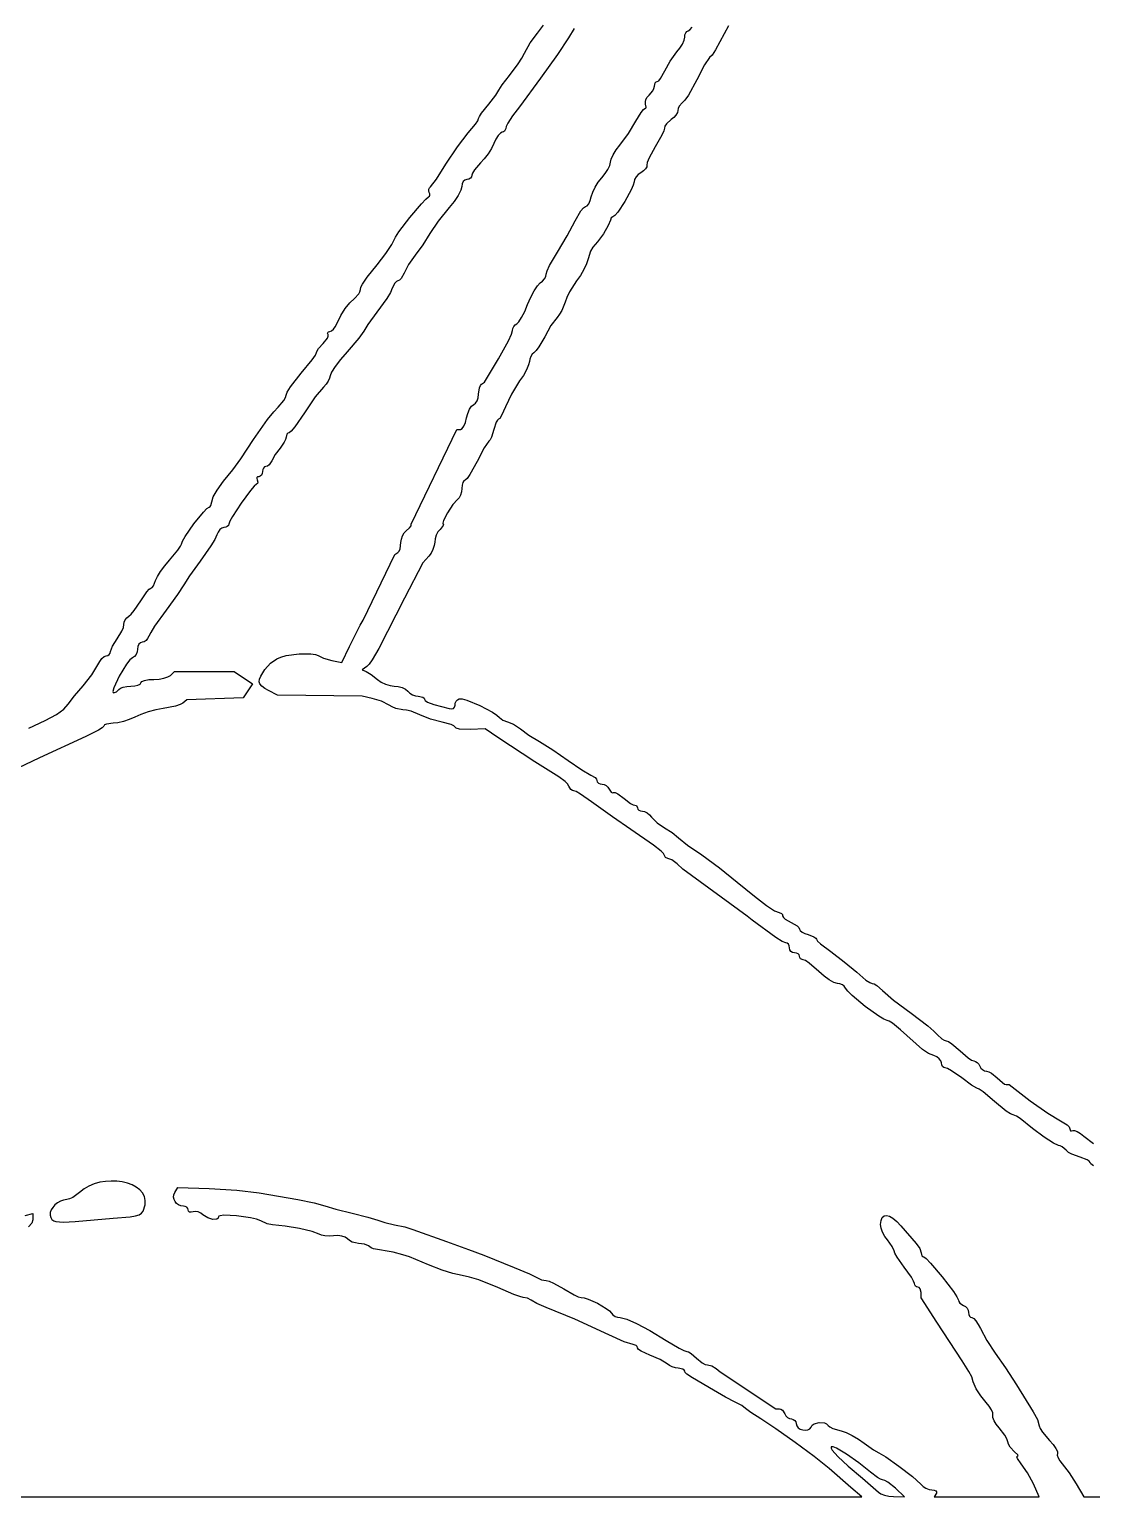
# Model space of a CAD drawing. Extents: x 49.4 to 149.4, y 52.5 to 152.5.
# Drawn here: x 85.95 to 101.08, y 52.46 to 73.35 of the extents above; entities that cross this region are included whole.
import ezdxf

# ---------------------------------------------------------------- set-up
doc = ezdxf.new("R2010")
doc.units = 0
doc.layers.add('LAYER_1', color=7, linetype='CONTINUOUS')

msp = doc.modelspace()

# ---------------------------------------------------------------- linework, layer by layer
at = {"layer": 'LAYER_1'}
for points in [[(93.71, 73.365), (93.626, 73.234), (93.472, 72.995), (93.231, 72.657), (92.928, 72.248), (92.831, 72.12), (92.762, 72.015), (92.741, 71.971), (92.733, 71.94), (92.718, 71.903), (92.702, 71.892), (92.683, 71.888), (92.658, 71.875), (92.627, 71.84), (92.595, 71.789), (92.565, 71.727), (92.529, 71.655), (92.482, 71.579), (92.428, 71.508), (92.376, 71.45), (92.289, 71.351), (92.263, 71.307), (92.253, 71.274), (92.247, 71.251), (92.231, 71.232), (92.208, 71.219), (92.18, 71.214), (92.152, 71.207), (92.129, 71.186), (92.114, 71.155), (92.108, 71.117), (92.094, 71.063), (92.055, 70.988), (91.998, 70.903), (91.928, 70.816), (91.773, 70.623), (91.655, 70.445), (91.555, 70.284), (91.446, 70.135), (91.351, 70.002), (91.287, 69.882), (91.243, 69.804), (91.22, 69.78), (91.198, 69.771), (91.178, 69.763), (91.156, 69.74), (91.119, 69.666), (91.091, 69.606), (91.041, 69.522), (90.899, 69.325), (90.768, 69.149), (90.713, 69.056), (90.643, 68.956), (90.474, 68.76), (90.381, 68.652), (90.304, 68.551), (90.253, 68.47), (90.233, 68.42), (90.225, 68.383), (90.205, 68.341), (90.176, 68.298), (90.14, 68.259), (90.022, 68.117), (89.869, 67.891), (89.73, 67.69), (89.679, 67.629), (89.649, 67.607), (89.632, 67.602), (89.619, 67.588), (89.607, 67.544), (89.6, 67.512), (89.581, 67.472), (89.52, 67.387), (89.45, 67.297), (89.401, 67.21), (89.364, 67.15), (89.341, 67.132), (89.32, 67.126), (89.3, 67.12), (89.285, 67.104), (89.274, 67.082), (89.27, 67.054), (89.266, 67.025), (89.255, 67.003), (89.239, 66.987), (89.219, 66.981), (89.201, 66.978), (89.191, 66.968), (89.189, 66.954), (89.195, 66.937), (89.204, 66.902), (89.198, 66.887), (89.186, 66.877), (89.153, 66.848), (89.1, 66.786), (88.967, 66.604), (88.843, 66.417), (88.804, 66.347), (88.789, 66.308), (88.784, 66.289), (88.769, 66.274), (88.747, 66.264), (88.72, 66.26), (88.691, 66.251), (88.662, 66.228), (88.637, 66.194), (88.619, 66.152), (88.59, 66.089), (88.536, 65.997), (88.383, 65.779), (88.23, 65.571), (88.148, 65.442), (88.061, 65.306), (87.897, 65.081), (87.735, 64.853), (87.679, 64.764), (87.651, 64.709), (87.635, 64.676), (87.612, 64.649), (87.585, 64.631), (87.557, 64.624), (87.531, 64.617), (87.51, 64.596), (87.496, 64.565), (87.49, 64.527), (87.485, 64.487), (87.47, 64.45), (87.448, 64.421), (87.421, 64.403), (87.383, 64.372), (87.335, 64.311), (87.23, 64.141), (87.153, 63.977), (87.14, 63.923), (87.142, 63.908), (87.15, 63.903), (87.191, 63.917), (87.226, 63.951), (87.249, 63.97), (87.288, 63.985), (87.34, 63.995), (87.397, 63.999), (87.452, 64.003), (87.497, 64.013), (87.527, 64.029), (87.538, 64.047), (87.553, 64.066), (87.592, 64.081), (87.65, 64.092), (87.721, 64.095), (87.797, 64.1), (87.867, 64.112), (87.924, 64.13), (87.96, 64.152), (88.016, 64.208), (88.866, 64.206), (89.129, 64.034), (88.995, 63.832), (88.192, 63.802), (88.137, 63.757), (88.098, 63.736), (88.031, 63.715), (87.855, 63.68), (87.753, 63.66), (87.643, 63.631), (87.538, 63.596), (87.453, 63.559), (87.374, 63.525), (87.29, 63.496), (87.209, 63.477), (87.143, 63.47), (87.049, 63.458), (87.02, 63.446), (87.009, 63.43), (86.989, 63.406), (86.935, 63.37), (86.757, 63.28), (86.095, 62.977), (85.687, 62.784)], [(85.941, 63.402), (86.177, 63.51), (86.337, 63.596), (86.441, 63.669), (86.504, 63.74), (86.595, 63.86), (86.719, 64.005), (86.841, 64.159), (86.926, 64.3), (86.954, 64.351), (86.985, 64.393), (87.017, 64.422), (87.045, 64.432), (87.069, 64.437), (87.088, 64.45), (87.101, 64.469), (87.107, 64.492), (87.135, 64.57), (87.202, 64.673), (87.269, 64.782), (87.289, 64.833), (87.297, 64.875), (87.303, 64.909), (87.317, 64.944), (87.339, 64.973), (87.365, 64.995), (87.4, 65.024), (87.444, 65.075), (87.538, 65.214), (87.624, 65.341), (87.659, 65.38), (87.682, 65.394), (87.699, 65.403), (87.717, 65.426), (87.749, 65.502), (87.773, 65.559), (87.818, 65.633), (87.878, 65.714), (87.946, 65.794), (88.066, 65.937), (88.102, 65.991), (88.116, 66.023), (88.131, 66.064), (88.171, 66.132), (88.295, 66.31), (88.429, 66.475), (88.48, 66.528), (88.511, 66.548), (88.525, 66.555), (88.537, 66.571), (88.549, 66.626), (88.567, 66.693), (88.624, 66.791), (88.717, 66.919), (88.847, 67.078), (88.96, 67.235), (89.144, 67.511), (89.343, 67.795), (89.43, 67.905), (89.493, 67.973), (89.573, 68.065), (89.598, 68.108), (89.607, 68.142), (89.624, 68.188), (89.67, 68.262), (89.823, 68.457), (89.976, 68.645), (90.023, 68.712), (90.04, 68.749), (90.047, 68.774), (90.068, 68.806), (90.135, 68.88), (90.194, 68.953), (90.207, 68.985), (90.204, 69.008), (90.198, 69.024), (90.201, 69.037), (90.212, 69.046), (90.23, 69.05), (90.254, 69.058), (90.281, 69.081), (90.307, 69.116), (90.329, 69.158), (90.386, 69.276), (90.448, 69.376), (90.513, 69.458), (90.581, 69.521), (90.64, 69.584), (90.658, 69.617), (90.665, 69.646), (90.673, 69.679), (90.694, 69.724), (90.763, 69.824), (90.905, 69.997), (91.027, 70.159), (91.113, 70.287), (91.146, 70.356), (91.164, 70.395), (91.214, 70.469), (91.368, 70.671), (91.533, 70.868), (91.596, 70.935), (91.634, 70.966), (91.648, 70.976), (91.655, 70.992), (91.654, 71.011), (91.645, 71.031), (91.637, 71.053), (91.638, 71.075), (91.647, 71.095), (91.664, 71.111), (91.748, 71.218), (91.883, 71.431), (92.047, 71.681), (92.201, 71.878), (92.305, 72.004), (92.337, 72.052), (92.348, 72.081), (92.36, 72.111), (92.391, 72.16), (92.493, 72.289), (92.595, 72.415), (92.637, 72.489), (92.681, 72.564), (92.787, 72.695), (92.912, 72.86), (92.964, 72.944), (93, 73.015), (93.08, 73.159), (93.186, 73.297), (93.274, 73.412)], [(101.102, 57.165), (101.066, 57.195), (101.054, 57.216), (101.043, 57.234), (101.013, 57.254), (100.913, 57.289), (100.797, 57.331), (100.749, 57.359), (100.715, 57.389), (100.659, 57.437), (100.629, 57.452), (100.604, 57.458), (100.532, 57.491), (100.401, 57.577), (100.236, 57.699), (100.058, 57.842), (100.005, 57.876), (99.957, 57.891), (99.923, 57.906), (99.862, 57.947), (99.695, 58.083), (99.531, 58.219), (99.473, 58.26), (99.443, 58.275), (99.365, 58.318), (99.227, 58.42), (99.082, 58.522), (99.026, 58.553), (98.991, 58.564), (98.971, 58.569), (98.954, 58.584), (98.942, 58.606), (98.938, 58.633), (98.93, 58.662), (98.906, 58.692), (98.872, 58.717), (98.83, 58.736), (98.755, 58.767), (98.67, 58.824), (98.355, 59.105), (98.241, 59.198), (98.195, 59.227), (98.165, 59.237), (98.12, 59.254), (98.046, 59.298), (97.853, 59.437), (97.668, 59.591), (97.604, 59.654), (97.573, 59.697), (97.555, 59.724), (97.527, 59.746), (97.493, 59.761), (97.456, 59.766), (97.407, 59.78), (97.341, 59.816), (97.267, 59.869), (97.192, 59.935), (97.055, 60.054), (97.002, 60.09), (96.968, 60.103), (96.933, 60.117), (96.922, 60.133), (96.918, 60.151), (96.912, 60.17), (96.897, 60.185), (96.874, 60.196), (96.846, 60.199), (96.818, 60.205), (96.795, 60.221), (96.779, 60.243), (96.774, 60.271), (96.77, 60.299), (96.759, 60.322), (96.742, 60.338), (96.722, 60.344), (96.671, 60.361), (96.58, 60.417), (96.245, 60.665), (96.172, 60.721), (95.258, 61.391), (95.174, 61.468), (95.101, 61.523), (95.042, 61.546), (95.008, 61.559), (94.994, 61.589), (94.982, 61.614), (94.948, 61.65), (94.838, 61.734), (94.513, 61.956), (94.255, 62.136), (93.957, 62.352), (93.797, 62.462), (93.737, 62.496), (93.703, 62.508), (93.683, 62.513), (93.663, 62.528), (93.631, 62.576), (93.612, 62.608), (93.579, 62.643), (93.49, 62.708), (93.15, 62.92), (92.623, 63.267), (92.441, 63.389), (92.226, 63.381), (92.075, 63.388), (92.029, 63.4), (92.012, 63.415), (91.997, 63.434), (91.959, 63.454), (91.831, 63.488), (91.663, 63.53), (91.513, 63.59), (91.385, 63.641), (91.323, 63.657), (91.271, 63.662), (91.17, 63.682), (91.118, 63.703), (91.072, 63.728), (90.963, 63.784), (90.833, 63.825), (90.689, 63.856), (89.486, 63.868), (89.354, 63.935), (89.303, 63.966), (89.261, 64), (89.232, 64.033), (89.222, 64.062), (89.228, 64.099), (89.245, 64.142), (89.304, 64.236), (89.385, 64.325), (89.473, 64.39), (89.532, 64.413), (89.609, 64.433), (89.791, 64.458), (89.96, 64.459), (90.023, 64.451), (90.063, 64.435), (90.14, 64.398), (90.256, 64.366), (90.4, 64.336), (90.509, 64.564), (90.66, 64.865), (90.702, 64.937), (91.156, 65.875), (91.199, 65.902), (91.216, 65.922), (91.229, 65.955), (91.242, 66.044), (91.248, 66.093), (91.263, 66.14), (91.286, 66.181), (91.314, 66.209), (91.365, 66.252), (91.386, 66.284), (91.386, 66.308), (92.036, 67.652), (92.091, 67.653), (92.114, 67.667), (92.138, 67.702), (92.16, 67.755), (92.176, 67.818), (92.194, 67.884), (92.219, 67.942), (92.248, 67.986), (92.278, 68.009), (92.305, 68.029), (92.328, 68.063), (92.343, 68.107), (92.348, 68.155), (92.361, 68.247), (92.374, 68.281), (92.391, 68.3), (92.433, 68.326), (92.631, 68.66), (92.771, 68.917), (92.814, 69.011), (92.829, 69.065), (92.834, 69.094), (92.847, 69.122), (92.866, 69.144), (92.89, 69.159), (92.92, 69.188), (92.96, 69.25), (93.004, 69.335), (93.046, 69.435), (93.09, 69.538), (93.139, 69.629), (93.186, 69.701), (93.226, 69.741), (93.259, 69.768), (93.286, 69.8), (93.304, 69.835), (93.31, 69.868), (93.323, 69.915), (93.357, 69.99), (93.47, 70.181), (93.611, 70.41), (93.723, 70.624), (93.804, 70.768), (93.841, 70.812), (93.87, 70.828), (93.893, 70.84), (93.916, 70.87), (93.936, 70.915), (93.952, 70.969), (93.972, 71.033), (94.007, 71.106), (94.052, 71.178), (94.102, 71.24), (94.149, 71.299), (94.188, 71.359), (94.215, 71.416), (94.224, 71.46), (94.235, 71.506), (94.264, 71.568), (94.306, 71.637), (94.358, 71.705), (94.48, 71.87), (94.586, 72.044), (94.662, 72.171), (94.694, 72.21), (94.715, 72.224), (94.727, 72.229), (94.733, 72.243), (94.726, 72.289), (94.722, 72.319), (94.73, 72.352), (94.748, 72.386), (94.775, 72.415), (94.828, 72.478), (94.844, 72.512), (94.85, 72.543), (94.862, 72.59), (94.875, 72.604), (94.892, 72.609), (94.913, 72.621), (94.94, 72.653), (94.997, 72.76), (95.074, 72.902), (95.171, 73.032), (95.214, 73.086), (95.25, 73.143), (95.274, 73.197), (95.282, 73.241), (95.286, 73.276), (95.297, 73.304), (95.312, 73.323), (95.331, 73.331), (95.356, 73.345), (95.387, 73.386)], [(95.907, 73.404), (95.719, 73.06), (95.671, 72.987), (95.636, 72.951), (95.565, 72.846), (95.453, 72.633), (95.334, 72.418), (95.284, 72.344), (95.248, 72.306), (95.205, 72.258), (95.191, 72.228), (95.186, 72.198), (95.179, 72.167), (95.158, 72.132), (95.127, 72.098), (95.09, 72.069), (95.022, 72.008), (95.001, 71.976), (94.994, 71.947), (94.984, 71.907), (94.956, 71.844), (94.863, 71.682), (94.775, 71.522), (94.75, 71.459), (94.745, 71.421), (94.742, 71.395), (94.724, 71.365), (94.696, 71.336), (94.659, 71.311), (94.621, 71.285), (94.59, 71.251), (94.569, 71.216), (94.561, 71.181), (94.55, 71.135), (94.522, 71.066), (94.431, 70.9), (94.33, 70.75), (94.289, 70.703), (94.26, 70.685), (94.235, 70.67), (94.224, 70.635), (94.194, 70.561), (94.124, 70.443), (94.041, 70.325), (93.976, 70.252), (93.943, 70.192), (93.908, 70.083), (93.884, 70.014), (93.845, 69.932), (93.797, 69.848), (93.743, 69.771), (93.642, 69.613), (93.604, 69.534), (93.581, 69.469), (93.533, 69.35), (93.499, 69.295), (93.464, 69.251), (93.378, 69.135), (93.29, 68.976), (93.207, 68.83), (93.168, 68.777), (93.135, 68.747), (93.11, 68.725), (93.089, 68.694), (93.075, 68.658), (93.07, 68.622), (93.059, 68.573), (93.029, 68.505), (92.986, 68.425), (92.932, 68.345), (92.816, 68.158), (92.73, 67.977), (92.675, 67.851), (92.65, 67.813), (92.631, 67.799), (92.615, 67.788), (92.597, 67.757), (92.565, 67.655), (92.531, 67.546), (92.511, 67.507), (92.492, 67.486), (92.426, 67.391), (92.326, 67.197), (92.224, 67.011), (92.183, 66.954), (92.155, 66.933), (92.136, 66.924), (92.122, 66.899), (92.112, 66.861), (92.108, 66.815), (92.103, 66.767), (92.09, 66.721), (92.071, 66.683), (92.048, 66.659), (91.98, 66.585), (91.903, 66.467), (91.847, 66.356), (91.837, 66.321), (91.844, 66.308), (91.85, 66.302), (91.843, 66.286), (91.799, 66.232), (91.769, 66.195), (91.745, 66.147), (91.729, 66.097), (91.723, 66.049), (91.716, 66), (91.698, 65.946), (91.671, 65.893), (91.638, 65.848), (91.553, 65.755), (91.293, 65.25), (90.929, 64.535), (90.834, 64.374), (90.79, 64.314), (90.756, 64.279), (90.689, 64.232), (90.745, 64.209), (90.816, 64.166), (90.908, 64.093), (90.961, 64.056), (91.023, 64.027), (91.088, 64.007), (91.147, 63.999), (91.203, 63.993), (91.258, 63.978), (91.305, 63.955), (91.338, 63.927), (91.369, 63.899), (91.407, 63.876), (91.449, 63.861), (91.489, 63.855), (91.552, 63.842), (91.572, 63.829), (91.579, 63.812), (91.589, 63.793), (91.618, 63.772), (91.711, 63.738), (91.928, 63.681), (91.963, 63.675), (91.99, 63.681), (92.006, 63.699), (92.012, 63.727), (92.016, 63.757), (92.029, 63.784), (92.048, 63.805), (92.072, 63.819), (92.114, 63.817), (92.182, 63.797), (92.365, 63.722), (92.544, 63.628), (92.609, 63.585), (92.645, 63.55), (92.692, 63.512), (92.759, 63.489), (92.846, 63.455), (92.943, 63.389), (93.065, 63.3), (93.214, 63.21), (93.404, 63.094), (93.623, 62.941), (93.818, 62.807), (93.948, 62.733), (94.007, 62.698), (94.025, 62.676), (94.032, 62.654), (94.038, 62.635), (94.054, 62.619), (94.077, 62.608), (94.106, 62.604), (94.136, 62.599), (94.166, 62.583), (94.19, 62.56), (94.207, 62.532), (94.237, 62.488), (94.254, 62.48), (94.27, 62.483), (94.293, 62.483), (94.329, 62.467), (94.421, 62.398), (94.512, 62.326), (94.549, 62.307), (94.572, 62.304), (94.598, 62.298), (94.609, 62.268), (94.615, 62.249), (94.629, 62.234), (94.652, 62.223), (94.679, 62.219), (94.71, 62.213), (94.746, 62.193), (94.781, 62.165), (94.811, 62.131), (94.891, 62.05), (94.994, 61.98), (95.102, 61.913), (95.194, 61.84), (95.324, 61.736), (95.524, 61.594), (95.776, 61.412), (96.031, 61.209), (96.275, 61.008), (96.447, 60.874), (96.56, 60.799), (96.625, 60.777), (96.662, 60.762), (96.673, 60.746), (96.677, 60.727), (96.687, 60.704), (96.713, 60.679), (96.798, 60.632), (96.883, 60.586), (96.908, 60.561), (96.918, 60.538), (96.927, 60.517), (96.953, 60.495), (96.991, 60.475), (97.038, 60.46), (97.123, 60.428), (97.149, 60.41), (97.158, 60.393), (97.175, 60.368), (97.218, 60.327), (97.363, 60.218), (97.555, 60.074), (97.731, 59.923), (97.863, 59.812), (97.917, 59.779), (97.952, 59.766), (97.981, 59.758), (98.019, 59.736), (98.101, 59.665), (98.257, 59.527), (98.505, 59.341), (98.744, 59.16), (98.832, 59.085), (98.881, 59.034), (98.943, 58.974), (98.976, 58.955), (99.004, 58.949), (99.038, 58.937), (99.087, 58.906), (99.203, 58.804), (99.317, 58.703), (99.365, 58.672), (99.399, 58.66), (99.424, 58.654), (99.448, 58.639), (99.469, 58.616), (99.485, 58.588), (99.501, 58.56), (99.524, 58.537), (99.551, 58.522), (99.578, 58.516), (99.611, 58.508), (99.651, 58.488), (99.732, 58.42), (99.806, 58.352), (99.838, 58.331), (99.861, 58.323), (99.903, 58.323), (100.202, 58.094), (100.452, 57.915), (100.634, 57.806), (100.727, 57.75), (100.755, 57.721), (100.766, 57.696), (100.769, 57.678), (100.778, 57.667), (100.792, 57.664), (100.808, 57.67), (100.833, 57.672), (100.872, 57.657), (100.918, 57.629), (100.966, 57.589), (101.105, 57.485)], [(81.093, 52.455), (97.804, 52.455), (97.65, 52.588), (97.339, 52.854), (97.125, 53.026), (96.854, 53.228), (96.581, 53.42), (96.365, 53.562), (96.222, 53.653), (96.147, 53.712), (96.095, 53.753), (96.003, 53.8), (95.862, 53.872), (95.691, 53.972), (95.391, 54.148), (95.314, 54.198), (95.291, 54.223), (95.282, 54.243), (95.275, 54.258), (95.255, 54.271), (95.19, 54.283), (95.149, 54.288), (95.105, 54.302), (95.065, 54.323), (95.032, 54.348), (94.934, 54.411), (94.788, 54.472), (94.662, 54.527), (94.623, 54.553), (94.609, 54.575), (94.604, 54.593), (94.591, 54.607), (94.548, 54.62), (94.421, 54.661), (94.2, 54.759), (93.718, 54.981), (93.31, 55.149), (93.178, 55.206), (93.096, 55.253), (93.044, 55.281), (92.983, 55.293), (92.933, 55.304), (92.848, 55.334), (92.62, 55.433), (92.349, 55.541), (92.219, 55.582), (92.114, 55.606), (91.98, 55.634), (91.83, 55.68), (91.635, 55.755), (91.362, 55.87), (91.269, 55.9), (91.13, 55.935), (90.849, 55.987), (90.816, 56), (90.781, 56.027), (90.724, 56.052), (90.639, 56.063), (90.593, 56.068), (90.548, 56.082), (90.508, 56.102), (90.479, 56.127), (90.447, 56.151), (90.401, 56.167), (90.344, 56.173), (90.281, 56.169), (90.219, 56.165), (90.16, 56.168), (90.11, 56.179), (90.075, 56.196), (89.977, 56.234), (89.798, 56.275), (89.592, 56.309), (89.414, 56.326), (89.335, 56.343), (89.246, 56.382), (89.186, 56.406), (89.101, 56.427), (88.9, 56.457), (88.722, 56.464), (88.666, 56.457), (88.65, 56.45), (88.645, 56.44), (88.638, 56.42), (88.621, 56.406), (88.563, 56.402), (88.49, 56.424), (88.423, 56.47), (88.391, 56.495), (88.353, 56.511), (88.316, 56.518), (88.283, 56.513), (88.255, 56.506), (88.233, 56.509), (88.217, 56.52), (88.212, 56.539), (88.207, 56.559), (88.192, 56.576), (88.171, 56.588), (88.146, 56.592), (88.109, 56.597), (88.076, 56.611), (88.048, 56.632), (88.026, 56.658), (88.011, 56.689), (88.004, 56.721), (88.007, 56.754), (88.021, 56.786), (88.065, 56.856), (88.511, 56.844), (88.904, 56.82), (89.222, 56.781), (89.775, 56.686), (90.007, 56.641), (90.16, 56.597), (90.313, 56.549), (90.545, 56.493), (90.771, 56.438), (90.911, 56.393), (91.013, 56.358), (91.151, 56.328), (91.295, 56.297), (91.41, 56.259), (91.891, 56.087), (92.206, 55.977), (92.421, 55.893), (92.853, 55.719), (93.071, 55.631), (93.188, 55.572), (93.242, 55.545), (93.309, 55.534), (93.352, 55.524), (93.414, 55.498), (93.561, 55.413), (93.706, 55.328), (93.765, 55.303), (93.806, 55.293), (93.851, 55.287), (93.909, 55.269), (94.042, 55.209), (94.166, 55.135), (94.211, 55.1), (94.239, 55.069), (94.26, 55.044), (94.29, 55.023), (94.325, 55.01), (94.361, 55.005), (94.403, 54.999), (94.456, 54.984), (94.597, 54.923), (94.784, 54.821), (95.018, 54.678), (95.203, 54.57), (95.272, 54.537), (95.311, 54.524), (95.338, 54.517), (95.374, 54.496), (95.451, 54.427), (95.532, 54.359), (95.572, 54.339), (95.605, 54.331), (95.669, 54.317), (95.729, 54.282), (95.788, 54.232), (96.581, 53.706), (96.631, 53.706), (96.652, 53.7), (96.674, 53.685), (96.708, 53.634), (96.724, 53.606), (96.747, 53.583), (96.775, 53.567), (96.803, 53.562), (96.829, 53.556), (96.85, 53.542), (96.864, 53.521), (96.87, 53.495), (96.878, 53.463), (96.898, 53.437), (96.928, 53.417), (96.964, 53.405), (97, 53.401), (97.035, 53.406), (97.063, 53.421), (97.082, 53.447), (97.099, 53.472), (97.126, 53.491), (97.198, 53.512), (97.273, 53.505), (97.303, 53.491), (97.324, 53.469), (97.347, 53.449), (97.39, 53.428), (97.508, 53.391), (97.582, 53.367), (97.669, 53.326), (97.758, 53.275), (97.839, 53.219), (97.972, 53.121), (98.045, 53.081), (98.147, 53.023), (98.333, 52.89), (98.524, 52.74), (98.643, 52.631), (98.676, 52.6), (98.717, 52.575), (98.761, 52.558), (98.802, 52.551), (98.836, 52.548), (98.86, 52.537), (98.87, 52.522), (98.866, 52.503), (98.836, 52.455), (100.331, 52.455), (100.25, 52.636), (100.165, 52.795), (100.074, 52.924), (100.02, 53.001), (100.012, 53.024), (100.021, 53.032), (100.031, 53.037), (100.026, 53.051), (99.979, 53.094), (99.916, 53.161), (99.894, 53.201), (99.883, 53.237), (99.869, 53.278), (99.842, 53.33), (99.76, 53.437), (99.719, 53.487), (99.688, 53.537), (99.67, 53.582), (99.669, 53.614), (99.668, 53.647), (99.649, 53.692), (99.616, 53.745), (99.573, 53.798), (99.499, 53.89), (99.434, 53.993), (99.388, 54.09), (99.371, 54.163), (99.33, 54.24), (99.232, 54.391), (98.871, 54.942), (98.649, 55.288), (98.649, 55.363), (98.635, 55.416), (98.62, 55.432), (98.601, 55.437), (98.583, 55.442), (98.567, 55.453), (98.557, 55.47), (98.553, 55.491), (98.542, 55.526), (98.511, 55.582), (98.409, 55.726), (98.307, 55.868), (98.276, 55.922), (98.265, 55.954), (98.236, 56.019), (98.168, 56.111), (98.131, 56.162), (98.101, 56.221), (98.08, 56.279), (98.072, 56.33), (98.078, 56.389), (98.095, 56.431), (98.121, 56.455), (98.156, 56.461), (98.198, 56.45), (98.247, 56.422), (98.301, 56.376), (98.359, 56.313), (98.579, 56.059), (98.629, 55.988), (98.649, 55.926), (98.66, 55.887), (98.672, 55.875), (98.686, 55.87), (98.721, 55.846), (98.783, 55.783), (98.95, 55.586), (99.108, 55.378), (99.159, 55.3), (99.179, 55.256), (99.184, 55.235), (99.2, 55.213), (99.251, 55.18), (99.279, 55.163), (99.302, 55.138), (99.317, 55.109), (99.323, 55.078), (99.327, 55.05), (99.338, 55.026), (99.354, 55.01), (99.373, 55.005), (99.398, 54.992), (99.429, 54.959), (99.462, 54.909), (99.493, 54.848), (99.583, 54.681), (99.704, 54.5), (99.851, 54.288), (100.005, 54.049), (100.245, 53.665), (100.304, 53.554), (100.331, 53.465), (100.344, 53.426), (100.376, 53.374), (100.477, 53.254), (100.53, 53.197), (100.569, 53.143), (100.591, 53.099), (100.591, 53.07), (100.588, 53.045), (100.599, 53.008), (100.623, 52.965), (100.657, 52.921), (100.755, 52.794), (100.858, 52.636), (100.966, 52.455), (101.862, 52.455)], [(85.891, 56.459), (85.999, 56.487), (85.999, 56.397), (85.984, 56.35), (85.939, 56.296)]]:
    msp.add_lwpolyline(points, dxfattribs=at)
for points in [[(86.601, 56.375), (87.145, 56.42), (87.384, 56.441), (87.46, 56.453), (87.514, 56.469), (87.549, 56.491), (87.572, 56.521), (87.598, 56.613), (87.601, 56.674), (87.589, 56.73), (87.563, 56.78), (87.524, 56.825), (87.473, 56.863), (87.414, 56.894), (87.347, 56.919), (87.274, 56.937), (87.196, 56.948), (87.116, 56.95), (87.034, 56.945), (86.953, 56.932), (86.874, 56.91), (86.799, 56.878), (86.729, 56.838), (86.666, 56.788), (86.568, 56.717), (86.521, 56.695), (86.483, 56.687), (86.438, 56.68), (86.393, 56.664), (86.351, 56.64), (86.314, 56.61), (86.283, 56.575), (86.26, 56.538), (86.248, 56.5), (86.248, 56.464), (86.258, 56.43), (86.273, 56.404), (86.297, 56.385), (86.33, 56.372), (86.434, 56.364)], [(98.043, 52.517), (98.076, 52.494), (98.127, 52.476), (98.189, 52.462), (98.255, 52.457), (98.414, 52.455), (98.284, 52.576), (98.177, 52.66), (98.132, 52.686), (98.101, 52.696), (98.071, 52.704), (98.028, 52.728), (97.927, 52.804), (97.763, 52.938), (97.588, 53.06), (97.442, 53.144), (97.394, 53.163), (97.369, 53.163), (97.367, 53.146), (97.383, 53.117), (97.464, 53.025), (97.609, 52.891), (97.813, 52.72)]]:
    msp.add_lwpolyline(points, close=True, dxfattribs=at)

doc.saveas('drawing.dxf')
